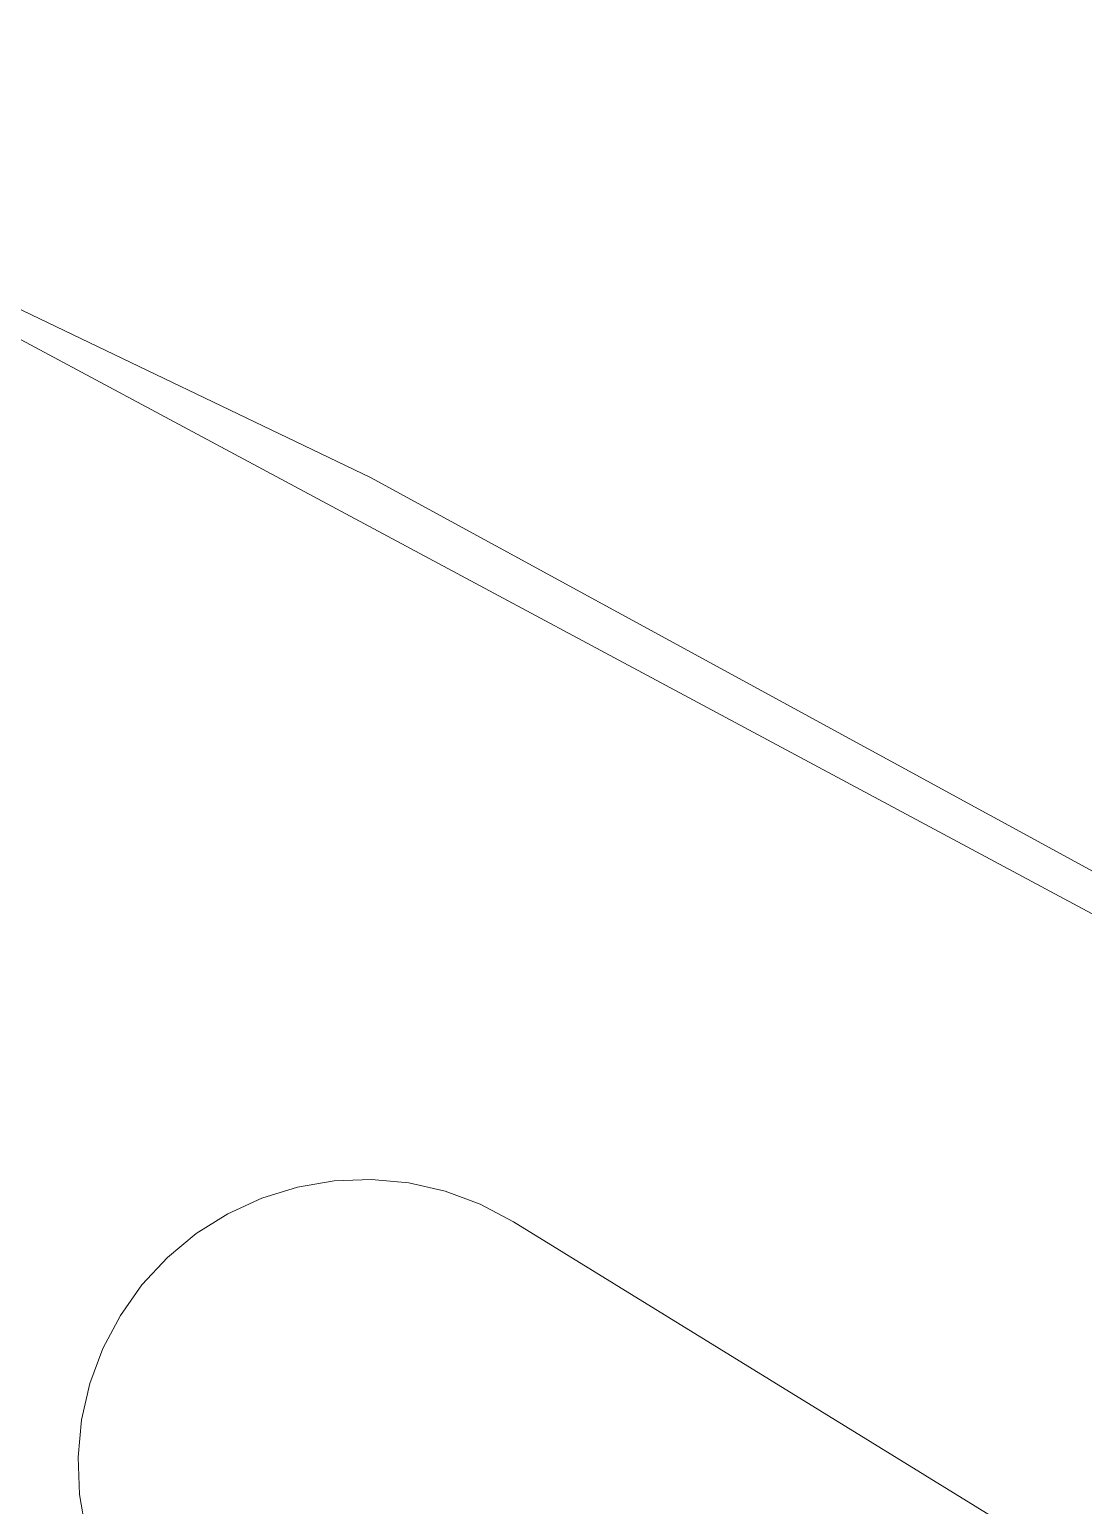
# Model space of a CAD drawing. Header units: inches. Extents: x -827 to 154, y -802 to 207.
# Drawn here: x -504.7216 to -504.3849, y -203.5023 to -203.0311 of the extents above; entities that cross this region are included whole.
import ezdxf

# ---------------------------------------------------------------- set-up
doc = ezdxf.new("R2010")
doc.units = ezdxf.units.IN
doc.header["$MEASUREMENT"] = 0
doc.layers.add('Layer0', color=7, linetype='Continuous', lineweight=9)
doc.layers.add('Miter_Saw_Station_skp', color=8, linetype='Continuous', lineweight=9)

# ---------------------------------------------------------------- blocks, each defined once
blk = doc.blocks.new('Miter_Saw_Station_skp_111-402551-Level 1')
at = {"layer": 'Layer0'}
for p, q in [((4.82553, 2.79608), (5.13893, 2.62522)), ((4.82553, 2.79608), (5.13893, 2.62522)), ((5.13893, 2.62522), (5.46083, 2.47099)), ((5.13893, 2.62522), (5.46083, 2.47099))]:
    blk.add_line(p, q, dxfattribs=at)
blk = doc.blocks.new('Miter_Saw_Station_skp_86-402526-Level 1')
blk.add_blockref('Miter_Saw_Station_skp_111-402551-Level 1', (0, 0))
blk = doc.blocks.new('Miter_Saw_Station_skp_85-402525-Level 1')
at = {"layer": 'Layer0'}
for p, q in [((9.8639, 3.20354), (10.36685, 2.89404)), ((9.8639, 3.20354), (10.36685, 2.89404)), ((10.51418, 3.00067), (10.51634, 2.98798)), ((10.51418, 3.00067), (10.51634, 2.98798)), ((10.51634, 2.98798), (10.51682, 2.97511)), ((10.51682, 2.97511), (10.51634, 2.98798)), ((10.51682, 2.97511), (10.51562, 2.96229)), ((10.51562, 2.96229), (10.51682, 2.97511)), ((10.51562, 2.96229), (10.51682, 2.97511)), ((10.51562, 2.96229), (10.51682, 2.97511)), ((10.51562, 2.96229), (10.51275, 2.94974)), ((10.51275, 2.94974), (10.51562, 2.96229)), ((10.51275, 2.94974), (10.51562, 2.96229)), ((10.51275, 2.94974), (10.51562, 2.96229)), ((10.50828, 2.93767), (10.51275, 2.94974)), ((10.51275, 2.94974), (10.50828, 2.93767)), ((10.50828, 2.93767), (10.51275, 2.94974)), ((10.50828, 2.93767), (10.51275, 2.94974)), ((10.50226, 2.92629), (10.50828, 2.93767)), ((10.50226, 2.92629), (10.50828, 2.93767)), ((10.49481, 2.91579), (10.50226, 2.92629)), ((10.49481, 2.91579), (10.50226, 2.92629)), ((10.48605, 2.90635), (10.49481, 2.91579)), ((10.48605, 2.90635), (10.49481, 2.91579)), ((10.47614, 2.89813), (10.48605, 2.90635)), ((10.47614, 2.89813), (10.48605, 2.90635)), ((10.46524, 2.89128), (10.47614, 2.89813)), ((10.46524, 2.89128), (10.47614, 2.89813)), ((10.36685, 2.89404), (10.37824, 2.88803)), ((10.36685, 2.89404), (10.37824, 2.88803)), ((10.37824, 2.88803), (10.39031, 2.88355)), ((10.37824, 2.88803), (10.39031, 2.88355)), ((10.45354, 2.88592), (10.46524, 2.89128)), ((10.45354, 2.88592), (10.46524, 2.89128)), ((10.39031, 2.88355), (10.40286, 2.88068)), ((10.39031, 2.88355), (10.40286, 2.88068)), ((10.42854, 2.87996), (10.44123, 2.88212)), ((10.42854, 2.87996), (10.44123, 2.88212)), ((10.44123, 2.88212), (10.45354, 2.88592)), ((10.44123, 2.88212), (10.45354, 2.88592)), ((10.40286, 2.88068), (10.41568, 2.87948)), ((10.40286, 2.88068), (10.41568, 2.87948)), ((10.41568, 2.87948), (10.42854, 2.87996)), ((10.41568, 2.87948), (10.42854, 2.87996)), ((10.55429, 2.58082), (10.03025, 2.86144)), ((10.03025, 2.86144), (10.55429, 2.58082))]:
    blk.add_line(p, q, dxfattribs=at)
blk = doc.blocks.new('Miter_Saw_Station_skp_24-402464-Level 1')
at = {"rotation": 90.00000000000001}
for name, p in [('Miter_Saw_Station_skp_85-402525-Level 1', (25.30457, 0.07125)), ('Miter_Saw_Station_skp_86-402526-Level 1', (25.2921, 5.34845))]:
    blk.add_blockref(name, p, dxfattribs=at)
blk = doc.blocks.new('Miter_Saw_Station_skp_1-402441-Level 1')
at = {"xscale": 0.9269999999999998, "yscale": 0.9269999999999998, "zscale": 0.9269999999999998, "rotation": 180}
blk.add_blockref('Miter_Saw_Station_skp_24-402464-Level 1', (27.90359, 71.92039), dxfattribs=at)
blk = doc.blocks.new('Miter_Saw_Station_skp-402418-Level 1')
blk.add_blockref('Miter_Saw_Station_skp_1-402441-Level 1', (0, 0))

msp = doc.modelspace()

# ---------------------------------------------------------------- block references
at = {"layer": 'Miter_Saw_Station_skp', "color": 7, "rotation": 269.9999999999997}
msp.add_blockref('Miter_Saw_Station_skp-402418-Level 1', (-566.811294, -196.282674), dxfattribs=at)

doc.saveas('drawing.dxf')
